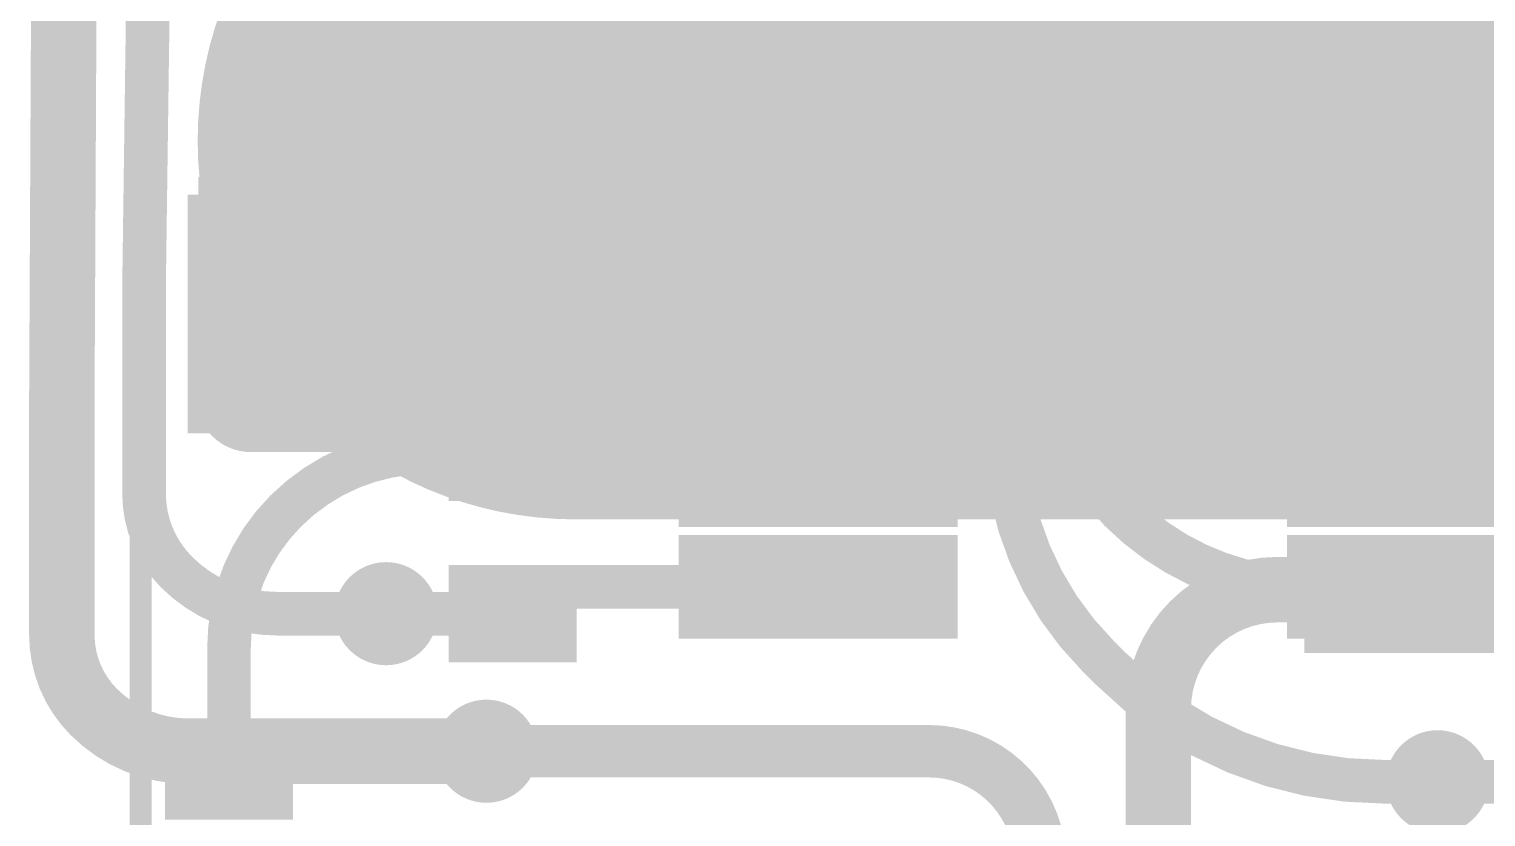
# Model space of a CAD drawing. Header units: millimetres. Extents: x -1.12 to 0.67, y -0.23 to 1.43.
# Drawn here: x -0.4348 to -0.1009, y 0.379 to 0.5594 of the extents above; entities that cross this region are included whole.
import ezdxf

# ---------------------------------------------------------------- set-up
doc = ezdxf.new("R2010")
doc.units = ezdxf.units.MM
doc.header["$MEASUREMENT"] = 0
for name, color, linetype in [('BottomLayer', 5, 'Continuous'), ('BottomPaste', 16, 'Continuous'), ('BottomSolder', 6, 'Continuous'), ('TopLayer', 1, 'Continuous'), ('TopOverlay', 2, 'Continuous'), ('TopPaste', 8, 'Continuous'), ('TopSolder', 216, 'Continuous'), ('ViaHoleLayer', 16, 'Continuous')]:
    doc.layers.add(name, color=color, linetype=linetype)

# ---------------------------------------------------------------- blocks, each defined once
blk = doc.blocks.new('_EMG________6')
at = {"layer": 'TopLayer'}
h = blk.add_hatch(color=1, dxfattribs=at)
edge = h.paths.add_edge_path()
edge.add_arc((-0.12401, -0.0005), 0.08268, 90, 270)
edge.add_line((-0.12401, -0.08318), (0.12402, -0.08318))
edge.add_arc((0.12402, -0.0005), 0.08268, 270, 450)
edge.add_line((0.12402, 0.08217), (-0.12401, 0.08217))
at = {"layer": 'TopPaste'}
h = blk.add_hatch(color=8, dxfattribs=at)
edge = h.paths.add_edge_path()
edge.add_arc((-0.12401, -0.0005), 0.08268, 90, 270)
edge.add_line((-0.12401, -0.08318), (0.12402, -0.08318))
edge.add_arc((0.12402, -0.0005), 0.08268, 270, 450)
edge.add_line((0.12402, 0.08217), (-0.12401, 0.08217))
at = {"layer": 'TopSolder'}
h = blk.add_hatch(color=216, dxfattribs=at)
edge = h.paths.add_edge_path()
edge.add_arc((-0.12401, -0.0005), 0.08668, 90, 270)
edge.add_line((-0.12401, -0.08718), (0.12402, -0.08718))
edge.add_arc((0.12402, -0.0005), 0.08668, 270, 450)
edge.add_line((0.12402, 0.08617), (-0.12401, 0.08617))
at = {"layer": 'TopOverlay', "const_width": 0.005}
blk.add_lwpolyline([(-0.22375, -0.43172), (-0.22375, 0.43172)], dxfattribs=at)
blk = doc.blocks.new('MSOP_8_B_8')
at = {"layer": 'BottomLayer'}
for points in [[(-0.09764, 0.04626), (-0.04173, 0.04626), (-0.04173, 0.03051), (-0.09764, 0.03051)], [(0.04173, 0.04626), (0.09764, 0.04626), (0.09764, 0.03051), (0.04173, 0.03051)], [(-0.09764, 0.02067), (-0.04173, 0.02067), (-0.04173, 0.00492), (-0.09764, 0.00492)], [(0.04173, 0.02067), (0.09764, 0.02067), (0.09764, 0.00492), (0.04173, 0.00492)], [(-0.09764, -0.00492), (-0.04173, -0.00492), (-0.04173, -0.02067), (-0.09764, -0.02067)], [(0.04173, -0.00492), (0.09764, -0.00492), (0.09764, -0.02067), (0.04173, -0.02067)], [(-0.09764, -0.03051), (-0.04173, -0.03051), (-0.04173, -0.04626), (-0.09764, -0.04626)], [(0.04173, -0.03051), (0.09764, -0.03051), (0.09764, -0.04626), (0.04173, -0.04626)]]:
    blk.add_hatch(color=5, dxfattribs=at).paths.add_polyline_path(points)
at = {"layer": 'BottomPaste'}
for points in [[(-0.09764, 0.04626), (-0.04173, 0.04626), (-0.04173, 0.03051), (-0.09764, 0.03051)], [(0.04173, 0.04626), (0.09764, 0.04626), (0.09764, 0.03051), (0.04173, 0.03051)], [(-0.09764, 0.02067), (-0.04173, 0.02067), (-0.04173, 0.00492), (-0.09764, 0.00492)], [(0.04173, 0.02067), (0.09764, 0.02067), (0.09764, 0.00492), (0.04173, 0.00492)], [(-0.09764, -0.00492), (-0.04173, -0.00492), (-0.04173, -0.02067), (-0.09764, -0.02067)], [(0.04173, -0.00492), (0.09764, -0.00492), (0.09764, -0.02067), (0.04173, -0.02067)], [(-0.09764, -0.03051), (-0.04173, -0.03051), (-0.04173, -0.04626), (-0.09764, -0.04626)], [(0.04173, -0.03051), (0.09764, -0.03051), (0.09764, -0.04626), (0.04173, -0.04626)]]:
    blk.add_hatch(color=16, dxfattribs=at).paths.add_polyline_path(points)
at = {"layer": 'BottomSolder'}
for points in [[(-0.10164, 0.05026), (-0.03773, 0.05026), (-0.03773, 0.02651), (-0.10164, 0.02651)], [(0.03773, 0.05026), (0.10164, 0.05026), (0.10164, 0.02651), (0.03773, 0.02651)], [(-0.10164, 0.02467), (-0.03773, 0.02467), (-0.03773, 0.00092), (-0.10164, 0.00092)], [(0.03773, 0.02467), (0.10164, 0.02467), (0.10164, 0.00092), (0.03773, 0.00092)], [(-0.10164, -0.00092), (-0.03773, -0.00092), (-0.03773, -0.02467), (-0.10164, -0.02467)], [(0.03773, -0.00092), (0.10164, -0.00092), (0.10164, -0.02467), (0.03773, -0.02467)], [(-0.10164, -0.02651), (-0.03773, -0.02651), (-0.03773, -0.05026), (-0.10164, -0.05026)], [(0.03773, -0.02651), (0.10164, -0.02651), (0.10164, -0.05026), (0.03773, -0.05026)]]:
    blk.add_hatch(color=6, dxfattribs=at).paths.add_polyline_path(points)
blk = doc.blocks.new('R___0603_B_17')
at = {"layer": 'BottomLayer'}
for points in [[(-0.045, -0.0175), (-0.045, 0.0175), (-0.015, 0.0175), (-0.015, -0.0175)], [(0.015, -0.0175), (0.015, 0.0175), (0.045, 0.0175), (0.045, -0.0175)]]:
    blk.add_hatch(color=5, dxfattribs=at).paths.add_polyline_path(points)
at = {"layer": 'BottomPaste'}
for points in [[(-0.045, -0.0175), (-0.045, 0.0175), (-0.015, 0.0175), (-0.015, -0.0175)], [(0.015, -0.0175), (0.015, 0.0175), (0.045, 0.0175), (0.045, -0.0175)]]:
    blk.add_hatch(color=16, dxfattribs=at).paths.add_polyline_path(points)
at = {"layer": 'BottomSolder'}
for points in [[(-0.049, -0.0215), (-0.049, 0.0215), (-0.011, 0.0215), (-0.011, -0.0215)], [(0.011, -0.0215), (0.011, 0.0215), (0.049, 0.0215), (0.049, -0.0215)]]:
    blk.add_hatch(color=6, dxfattribs=at).paths.add_polyline_path(points)
blk = doc.blocks.new('R___0402_B_28')
at = {"layer": 'BottomLayer'}
for points in [[(-0.0095, 0.0125), (-0.0095, -0.0125), (-0.0275, -0.0125), (-0.0275, 0.0125)], [(0.0275, 0.0125), (0.0275, -0.0125), (0.0095, -0.0125), (0.0095, 0.0125)]]:
    blk.add_hatch(color=5, dxfattribs=at).paths.add_polyline_path(points)
at = {"layer": 'BottomPaste'}
for points in [[(-0.0095, 0.0125), (-0.0095, -0.0125), (-0.0275, -0.0125), (-0.0275, 0.0125)], [(0.0275, 0.0125), (0.0275, -0.0125), (0.0095, -0.0125), (0.0095, 0.0125)]]:
    blk.add_hatch(color=16, dxfattribs=at).paths.add_polyline_path(points)
at = {"layer": 'BottomSolder'}
for points in [[(-0.00733, 0.01467), (-0.00733, -0.01467), (-0.02967, -0.01467), (-0.02967, 0.01467)], [(0.02967, 0.01467), (0.02967, -0.01467), (0.00733, -0.01467), (0.00733, 0.01467)]]:
    blk.add_hatch(color=6, dxfattribs=at).paths.add_polyline_path(points)
blk = doc.blocks.new('R___0402_B_29')
at = {"layer": 'BottomLayer'}
for points in [[(-0.0095, 0.0125), (-0.0095, -0.0125), (-0.0275, -0.0125), (-0.0275, 0.0125)], [(0.0275, 0.0125), (0.0275, -0.0125), (0.0095, -0.0125), (0.0095, 0.0125)]]:
    blk.add_hatch(color=5, dxfattribs=at).paths.add_polyline_path(points)
at = {"layer": 'BottomPaste'}
for points in [[(-0.0095, 0.0125), (-0.0095, -0.0125), (-0.0275, -0.0125), (-0.0275, 0.0125)], [(0.0275, 0.0125), (0.0275, -0.0125), (0.0095, -0.0125), (0.0095, 0.0125)]]:
    blk.add_hatch(color=16, dxfattribs=at).paths.add_polyline_path(points)
at = {"layer": 'BottomSolder'}
for points in [[(-0.00733, 0.01467), (-0.00733, -0.01467), (-0.02967, -0.01467), (-0.02967, 0.01467)], [(0.02967, 0.01467), (0.02967, -0.01467), (0.00733, -0.01467), (0.00733, 0.01467)]]:
    blk.add_hatch(color=6, dxfattribs=at).paths.add_polyline_path(points)

msp = doc.modelspace()

# ---------------------------------------------------------------- hatches: boundary and pattern name
at = {"layer": 'BottomLayer'}
for points in [[(-0.28225, 0.50051), (-0.212, 0.50051), (-0.212, 0.526), (-0.28225, 0.526)], [(-0.372, 0.46683), (-0.372, 0.5215), (-0.3985, 0.5215), (-0.3985, 0.46683)], [(-0.14252, 0.4975), (0.0365, 0.4975), (0.0365, 0.51826), (-0.14252, 0.51826)], [(-0.14252, 0.44933), (-0.08662, 0.44933), (-0.08662, 0.49067), (-0.14252, 0.49067)], [(-0.14252, 0.4165), (-0.04204, 0.4165), (-0.04204, 0.443), (-0.14252, 0.443)]]:
    msp.add_hatch(color=5, dxfattribs=at).paths.add_polyline_path(points)
h = msp.add_hatch(color=5, dxfattribs=at)
edge = h.paths.add_edge_path()
edge.add_arc((-0.384, 0.475), 0.01181, 0, 360)
h = msp.add_hatch(color=5, dxfattribs=at)
edge = h.paths.add_edge_path()
edge.add_arc((-0.353, 0.4255), 0.01181, 0, 360)
h = msp.add_hatch(color=5, dxfattribs=at)
edge = h.paths.add_edge_path()
edge.add_arc((-0.33, 0.394), 0.01181, 0, 360)
h = msp.add_hatch(color=5, dxfattribs=at)
edge = h.paths.add_edge_path()
edge.add_arc((-0.112, 0.387), 0.01181, 0, 360)
at = {"layer": 'TopLayer'}
h = msp.add_hatch(color=1, dxfattribs=at)
edge = h.paths.add_edge_path()
edge.add_arc((-0.384, 0.475), 0.01181, 0, 360)
h = msp.add_hatch(color=1, dxfattribs=at)
edge = h.paths.add_edge_path()
edge.add_arc((-0.353, 0.4255), 0.01181, 0, 360)
h = msp.add_hatch(color=1, dxfattribs=at)
edge = h.paths.add_edge_path()
edge.add_arc((-0.33, 0.394), 0.01181, 0, 360)
h = msp.add_hatch(color=1, dxfattribs=at)
edge = h.paths.add_edge_path()
edge.add_arc((-0.112, 0.387), 0.01181, 0, 360)
at = {"layer": 'ViaHoleLayer'}
h = msp.add_hatch(color=16, dxfattribs=at)
edge = h.paths.add_edge_path()
edge.add_arc((-0.384, 0.475), 0.00591, 0, 360)
h = msp.add_hatch(color=16, dxfattribs=at)
edge = h.paths.add_edge_path()
edge.add_arc((-0.353, 0.4255), 0.00591, 0, 360)
h = msp.add_hatch(color=16, dxfattribs=at)
edge = h.paths.add_edge_path()
edge.add_arc((-0.33, 0.394), 0.00591, 0, 360)
h = msp.add_hatch(color=16, dxfattribs=at)
edge = h.paths.add_edge_path()
edge.add_arc((-0.112, 0.387), 0.00591, 0, 360)

# ---------------------------------------------------------------- linework, layer by layer
at = {"layer": 'BottomLayer'}
for points, const_width in [([(-0.179, 0.6653), (-0.1785, 0.52715)], 0.01), ([(-0.218, 0.52425), (-0.218, 0.648)], 0.012), ([(-0.195, 0.47405), (-0.195, 0.6465)], 0.01), ([(-0.1785, 0.49552), (-0.1785, 0.52715)], 0.01), ([(-0.23386, 0.50839), (-0.218, 0.52425)], 0.012), ([(-0.25394, 0.50839), (-0.24561, 0.50839)], 0.012), ([(-0.25394, 0.50839), (-0.25356, 0.508)], 0.012), ([(-0.24561, 0.50839), (-0.23729, 0.50839)], 0.012), ([(-0.23729, 0.50839), (-0.23386, 0.50839)], 0.012), ([(-0.382, 0.499), (-0.377, 0.504)], 0.02), ([(-0.317, 0.504), (-0.31692, 0.50392)], 0.02), ([(-0.308, 0.49), (-0.308, 0.50627)], 0.01), ([(-0.382, 0.48005), (-0.382, 0.499)], 0.02), ([(-0.38331, 0.47874), (-0.382, 0.48005)], 0.02), ([(-0.38331, 0.47667), (-0.38331, 0.47874)], 0.02), ([(-0.29061, 0.4828), (-0.25394, 0.4828)], 0.01), ([(-0.25394, 0.4828), (-0.22516, 0.4828)], 0.01), ([(-0.16485, 0.4828), (-0.11457, 0.4828)], 0.01), ([(-0.11457, 0.4572), (-0.11457, 0.4828)], 0.012), ([(-0.38567, 0.475), (-0.38498, 0.475)], 0.02), ([(-0.38498, 0.475), (-0.38331, 0.47667)], 0.02), ([(-0.34341, 0.4625), (-0.324, 0.4625)], 0.01), ([(-0.31122, 0.4572), (-0.25394, 0.4572)], 0.01), ([(-0.30924, 0.43161), (-0.25394, 0.43161)], 0.01), ([(-0.14098, 0.431), (-0.11309, 0.431)], 0.01), ([(-0.14098, 0.431), (-0.14098, 0.431)], 0.01), ([(-0.353, 0.4255), (-0.324, 0.4255)], 0.01), ([(-0.389, 0.3895), (-0.389, 0.41762)], 0.01), ([(-0.18984, 0.41584), (-0.187, 0.413)], 0.01), ([(-0.33, 0.394), (-0.22859, 0.394)], 0.012), ([(-0.12423, 0.387), (-0.112, 0.387)], 0.01)]:
    msp.add_lwpolyline(points, dxfattribs=dict(at, const_width=const_width))
for points, const_width in [([(-0.181, 0.52715, 1), (-0.176, 0.52715, 1)], 0.005), ([(-0.181, 0.52715, 1), (-0.176, 0.52715, 1)], 0.005), ([(-0.221, 0.52425, 1), (-0.215, 0.52425, 1)], 0.006), ([(-0.221, 0.52425, 1), (-0.215, 0.52425, 1)], 0.006), ([(-0.25694, 0.50839, 1), (-0.25094, 0.50839, 1)], 0.006), ([(-0.25694, 0.50839, 1), (-0.25094, 0.50839, 1)], 0.006), ([(-0.24861, 0.50839, 1), (-0.24261, 0.50839, 1)], 0.006), ([(-0.24861, 0.50839, 1), (-0.24261, 0.50839, 1)], 0.006), ([(-0.24029, 0.50839, 1), (-0.23429, 0.50839, 1)], 0.006), ([(-0.24029, 0.50839, 1), (-0.23429, 0.50839, 1)], 0.006), ([(-0.23686, 0.50839, 1), (-0.23086, 0.50839, 1)], 0.006), ([(-0.23686, 0.50839, 1), (-0.23086, 0.50839, 1)], 0.006), ([(-0.382, 0.504, 1), (-0.372, 0.504, 1)], 0.01), ([(-0.322, 0.504, 1), (-0.312, 0.504, 1)], 0.01), ([(-0.32192, 0.50392, 1), (-0.31192, 0.50392, 1)], 0.01), ([(-0.3105, 0.50627, 1), (-0.3055, 0.50627, 1)], 0.005), ([(-0.25656, 0.508, 1), (-0.25056, 0.508, 1)], 0.006), ([(-0.387, 0.499, 1), (-0.377, 0.499, 1)], 0.01), ([(-0.387, 0.499, 1), (-0.377, 0.499, 1)], 0.01), ([(-0.181, 0.49552, 1), (-0.176, 0.49552, 1)], 0.005), ([(-0.181, 0.49552, 1), (-0.176, 0.49552, 1)], 0.005), ([(-0.18088, 0.49381, 1), (-0.17588, 0.49381, 1)], 0.005), ([(-0.18088, 0.49381, 1), (-0.17588, 0.49381, 1)], 0.005), ([(-0.3105, 0.49, 1), (-0.3055, 0.49, 1)], 0.005), ([(-0.3105, 0.49, 1), (-0.3055, 0.49, 1)], 0.005), ([(-0.18054, 0.49224, 1), (-0.17554, 0.49224, 1)], 0.005), ([(-0.18054, 0.49224, 1), (-0.17554, 0.49224, 1)], 0.005), ([(-0.17744, 0.48694, 1), (-0.17244, 0.48694, 1)], 0.005), ([(-0.17744, 0.48694, 1), (-0.17244, 0.48694, 1)], 0.005), ([(-0.38831, 0.47874, 1), (-0.37831, 0.47874, 1)], 0.01), ([(-0.38831, 0.47874, 1), (-0.37831, 0.47874, 1)], 0.01), ([(-0.387, 0.48005, 1), (-0.377, 0.48005, 1)], 0.01), ([(-0.387, 0.48005, 1), (-0.377, 0.48005, 1)], 0.01), ([(-0.29311, 0.4828, 1), (-0.28811, 0.4828, 1)], 0.005), ([(-0.29311, 0.4828, 1), (-0.28811, 0.4828, 1)], 0.005), ([(-0.25644, 0.4828, 1), (-0.25144, 0.4828, 1)], 0.005), ([(-0.25644, 0.4828, 1), (-0.25144, 0.4828, 1)], 0.005), ([(-0.22766, 0.4828, 1), (-0.22266, 0.4828, 1)], 0.005), ([(-0.22766, 0.4828, 1), (-0.22266, 0.4828, 1)], 0.005), ([(-0.16735, 0.4828, 1), (-0.16235, 0.4828, 1)], 0.005), ([(-0.16735, 0.4828, 1), (-0.16235, 0.4828, 1)], 0.005), ([(-0.11757, 0.4828, 1), (-0.11157, 0.4828, 1)], 0.006), ([(-0.11707, 0.4828, 1), (-0.11207, 0.4828, 1)], 0.005), ([(-0.11707, 0.4828, 1), (-0.11207, 0.4828, 1)], 0.005), ([(-0.39067, 0.475, 1), (-0.38067, 0.475, 1)], 0.01), ([(-0.38998, 0.475, 1), (-0.37998, 0.475, 1)], 0.01), ([(-0.38998, 0.475, 1), (-0.37998, 0.475, 1)], 0.01), ([(-0.38831, 0.47667, 1), (-0.37831, 0.47667, 1)], 0.01), ([(-0.38831, 0.47667, 1), (-0.37831, 0.47667, 1)], 0.01), ([(-0.11899, 0.482, 1), (-0.11399, 0.482, 1)], 0.005), ([(-0.2185, 0.479, 1), (-0.2135, 0.479, 1)], 0.005), ([(-0.2185, 0.479, 1), (-0.2135, 0.479, 1)], 0.005), ([(-0.1975, 0.47405, 1), (-0.1925, 0.47405, 1)], 0.005), ([(-0.1975, 0.47405, 1), (-0.1925, 0.47405, 1)], 0.005), ([(-0.2135, 0.46693, 1), (-0.2085, 0.46693, 1)], 0.005), ([(-0.2135, 0.46693, 1), (-0.2085, 0.46693, 1)], 0.005), ([(-0.34591, 0.4625, 1), (-0.34091, 0.4625, 1)], 0.005), ([(-0.34591, 0.4625, 1), (-0.34091, 0.4625, 1)], 0.005), ([(-0.3265, 0.4625, 1), (-0.3215, 0.4625, 1)], 0.005), ([(-0.3265, 0.4625, 1), (-0.3215, 0.4625, 1)], 0.005), ([(-0.31372, 0.4572, 1), (-0.30872, 0.4572, 1)], 0.005), ([(-0.31372, 0.4572, 1), (-0.30872, 0.4572, 1)], 0.005), ([(-0.25644, 0.4572, 1), (-0.25144, 0.4572, 1)], 0.005), ([(-0.11757, 0.4572, 1), (-0.11157, 0.4572, 1)], 0.006), ([(-0.18719, 0.4491, 1), (-0.18219, 0.4491, 1)], 0.005), ([(-0.18719, 0.4491, 1), (-0.18219, 0.4491, 1)], 0.005), ([(-0.3785, 0.449, 1), (-0.3735, 0.449, 1)], 0.005), ([(-0.3785, 0.449, 1), (-0.3735, 0.449, 1)], 0.005), ([(-0.31174, 0.43161, 1), (-0.30674, 0.43161, 1)], 0.005), ([(-0.31174, 0.43161, 1), (-0.30674, 0.43161, 1)], 0.005), ([(-0.25644, 0.43161, 1), (-0.25144, 0.43161, 1)], 0.005), ([(-0.14348, 0.431, 1), (-0.13848, 0.431, 1)], 0.005), ([(-0.14348, 0.431, 1), (-0.13848, 0.431, 1)], 0.005), ([(-0.14348, 0.431, 1), (-0.13848, 0.431, 1)], 0.005), ([(-0.14348, 0.431, 1), (-0.13848, 0.431, 1)], 0.005), ([(-0.11559, 0.431, 1), (-0.11059, 0.431, 1)], 0.005), ([(-0.3555, 0.4255, 1), (-0.3505, 0.4255, 1)], 0.005), ([(-0.3265, 0.4255, 1), (-0.3215, 0.4255, 1)], 0.005), ([(-0.3265, 0.4255, 1), (-0.3215, 0.4255, 1)], 0.005), ([(-0.3915, 0.41762, 1), (-0.3865, 0.41762, 1)], 0.005), ([(-0.3915, 0.41762, 1), (-0.3865, 0.41762, 1)], 0.005), ([(-0.19234, 0.41584, 1), (-0.18734, 0.41584, 1)], 0.005), ([(-0.19234, 0.41584, 1), (-0.18734, 0.41584, 1)], 0.005), ([(-0.1895, 0.413, 1), (-0.1845, 0.413, 1)], 0.005), ([(-0.1895, 0.413, 1), (-0.1845, 0.413, 1)], 0.005), ([(-0.333, 0.394, 1), (-0.327, 0.394, 1)], 0.006), ([(-0.23159, 0.394, 1), (-0.22559, 0.394, 1)], 0.006), ([(-0.23159, 0.394, 1), (-0.22559, 0.394, 1)], 0.006), ([(-0.3915, 0.3895, 1), (-0.3865, 0.3895, 1)], 0.005), ([(-0.12673, 0.387, 1), (-0.12173, 0.387, 1)], 0.005), ([(-0.12673, 0.387, 1), (-0.12173, 0.387, 1)], 0.005), ([(-0.1145, 0.387, 1), (-0.1095, 0.387, 1)], 0.005)]:
    msp.add_lwpolyline(points, format="xyb", close=True, dxfattribs=dict(at, const_width=const_width))
for points, const_width in [([(-0.17838, 0.49381, -0.035409), (-0.1785, 0.49552)], 0.01), ([(-0.17804, 0.49224, -0.033071), (-0.17838, 0.49381)], 0.01), ([(-0.29061, 0.4828, -0.198912), (-0.308, 0.49)], 0.01), ([(-0.17494, 0.48694, -0.128598), (-0.17804, 0.49224)], 0.01), ([(-0.16485, 0.4828, -0.197441), (-0.17494, 0.48694)], 0.01), ([(-0.22516, 0.4828, -0.198912), (-0.216, 0.479)], 0.01), ([(-0.11457, 0.4828, -0.198911), (-0.11649, 0.482)], 0.01), ([(-0.216, 0.479, -0.198912), (-0.211, 0.46693)], 0.01), ([(-0.18469, 0.4491, -0.198553), (-0.195, 0.47405)], 0.01), ([(-0.18984, 0.41584, -0.198912), (-0.211, 0.46693)], 0.01), ([(-0.376, 0.449, -0.198912), (-0.34341, 0.4625)], 0.01), ([(-0.31122, 0.4572, -0.198912), (-0.324, 0.4625)], 0.01), ([(-0.14098, 0.431, -0.199386), (-0.18469, 0.4491)], 0.01), ([(-0.389, 0.41762, -0.198912), (-0.376, 0.449)], 0.01), ([(-0.324, 0.4255, -0.198912), (-0.30924, 0.43161)], 0.01), ([(-0.12423, 0.387, -0.198912), (-0.187, 0.413)], 0.01), ([(-0.22859, 0.394, -0.387934), (-0.20324, 0.37085)], 0.012)]:
    msp.add_lwpolyline(points, format="xyb", dxfattribs=dict(at, const_width=const_width))
at = {"layer": 'TopLayer'}
for points, const_width in [([(-0.42731, 0.4752), (-0.42549, 0.84595)], 0.015), ([(-0.40847, 0.5006), (-0.40689, 0.61706)], 0.01), ([(-0.21496, 0.50429), (-0.18549, 0.53376)], 0.02), ([(-0.40847, 0.45302), (-0.40847, 0.5006)], 0.01), ([(-0.384, 0.475), (-0.28567, 0.475)], 0.025), ([(-0.42731, 0.42065), (-0.42731, 0.4752)], 0.015), ([(-0.14869, 0.431), (0.01419, 0.431)], 0.015), ([(-0.37806, 0.4255), (-0.353, 0.4255)], 0.01), ([(-0.176, 0.362), (-0.176, 0.40369)], 0.015), ([(-0.39827, 0.394), (-0.33, 0.394)], 0.015), ([(-0.112, 0.387), (-0.00014, 0.387)], 0.01)]:
    msp.add_lwpolyline(points, dxfattribs=dict(at, const_width=const_width))
for points, const_width in [([(-0.19049, 0.53376, 1), (-0.18049, 0.53376, 1)], 0.01), ([(-0.21996, 0.50429, 1), (-0.20996, 0.50429, 1)], 0.01), ([(-0.21996, 0.50429, 1), (-0.20996, 0.50429, 1)], 0.01), ([(-0.41097, 0.5006, 1), (-0.40597, 0.5006, 1)], 0.005), ([(-0.41097, 0.5006, 1), (-0.40597, 0.5006, 1)], 0.005), ([(-0.39025, 0.475, 1), (-0.37775, 0.475, 1)], 0.0125), ([(-0.29192, 0.475, 1), (-0.27942, 0.475, 1)], 0.0125), ([(-0.29067, 0.475, 1), (-0.28067, 0.475, 1)], 0.01), ([(-0.43106, 0.4752, 1), (-0.42356, 0.4752, 1)], 0.0075), ([(-0.43106, 0.4752, 1), (-0.42356, 0.4752, 1)], 0.0075), ([(-0.41097, 0.45302, 1), (-0.40597, 0.45302, 1)], 0.005), ([(-0.41097, 0.45302, 1), (-0.40597, 0.45302, 1)], 0.005), ([(-0.4035, 0.435, 1), (-0.3985, 0.435, 1)], 0.005), ([(-0.4035, 0.435, 1), (-0.3985, 0.435, 1)], 0.005), ([(-0.15244, 0.431, 1), (-0.14494, 0.431, 1)], 0.0075), ([(-0.15244, 0.431, 1), (-0.14494, 0.431, 1)], 0.0075), ([(-0.43106, 0.42065, 1), (-0.42356, 0.42065, 1)], 0.0075), ([(-0.43106, 0.42065, 1), (-0.42356, 0.42065, 1)], 0.0075), ([(-0.38056, 0.4255, 1), (-0.37556, 0.4255, 1)], 0.005), ([(-0.38056, 0.4255, 1), (-0.37556, 0.4255, 1)], 0.005), ([(-0.3555, 0.4255, 1), (-0.3505, 0.4255, 1)], 0.005), ([(-0.17175, 0.423, 1), (-0.16425, 0.423, 1)], 0.0075), ([(-0.17175, 0.423, 1), (-0.16425, 0.423, 1)], 0.0075), ([(-0.17975, 0.40369, 1), (-0.17225, 0.40369, 1)], 0.0075), ([(-0.17975, 0.40369, 1), (-0.17225, 0.40369, 1)], 0.0075), ([(-0.42375, 0.403, 1), (-0.41625, 0.403, 1)], 0.0075), ([(-0.42375, 0.403, 1), (-0.41625, 0.403, 1)], 0.0075), ([(-0.40202, 0.394, 1), (-0.39452, 0.394, 1)], 0.0075), ([(-0.40202, 0.394, 1), (-0.39452, 0.394, 1)], 0.0075), ([(-0.33375, 0.394, 1), (-0.32625, 0.394, 1)], 0.0075), ([(-0.1145, 0.387, 1), (-0.1095, 0.387, 1)], 0.005)]:
    msp.add_lwpolyline(points, format="xyb", close=True, dxfattribs=dict(at, const_width=const_width))
for points, const_width in [([(-0.21496, 0.50429, -0.198912), (-0.28567, 0.475)], 0.02), ([(-0.401, 0.435, -0.198912), (-0.40847, 0.45302)], 0.01), ([(-0.37806, 0.4255, -0.198912), (-0.401, 0.435)], 0.01), ([(-0.168, 0.423, -0.198912), (-0.14869, 0.431)], 0.015), ([(-0.42, 0.403, -0.198912), (-0.42731, 0.42065)], 0.015), ([(-0.176, 0.40369, -0.198912), (-0.168, 0.423)], 0.015), ([(-0.39827, 0.394, -0.198912), (-0.42, 0.403)], 0.015)]:
    msp.add_lwpolyline(points, format="xyb", dxfattribs=dict(at, const_width=const_width))

# ---------------------------------------------------------------- block references
for name, p in [('_EMG________6', (-0.18549, 0.53427)), ('R___0603_B_17', (-0.347, 0.504)), ('MSOP_8_B_8', (-0.18426, 0.47))]:
    msp.add_blockref(name, p)
for name, p, rotation in [('R___0402_B_29', (-0.324, 0.444), 270), ('R___0402_B_28', (-0.389, 0.371), 90)]:
    msp.add_blockref(name, p, dxfattribs=dict(rotation=rotation))

doc.saveas('drawing.dxf')
